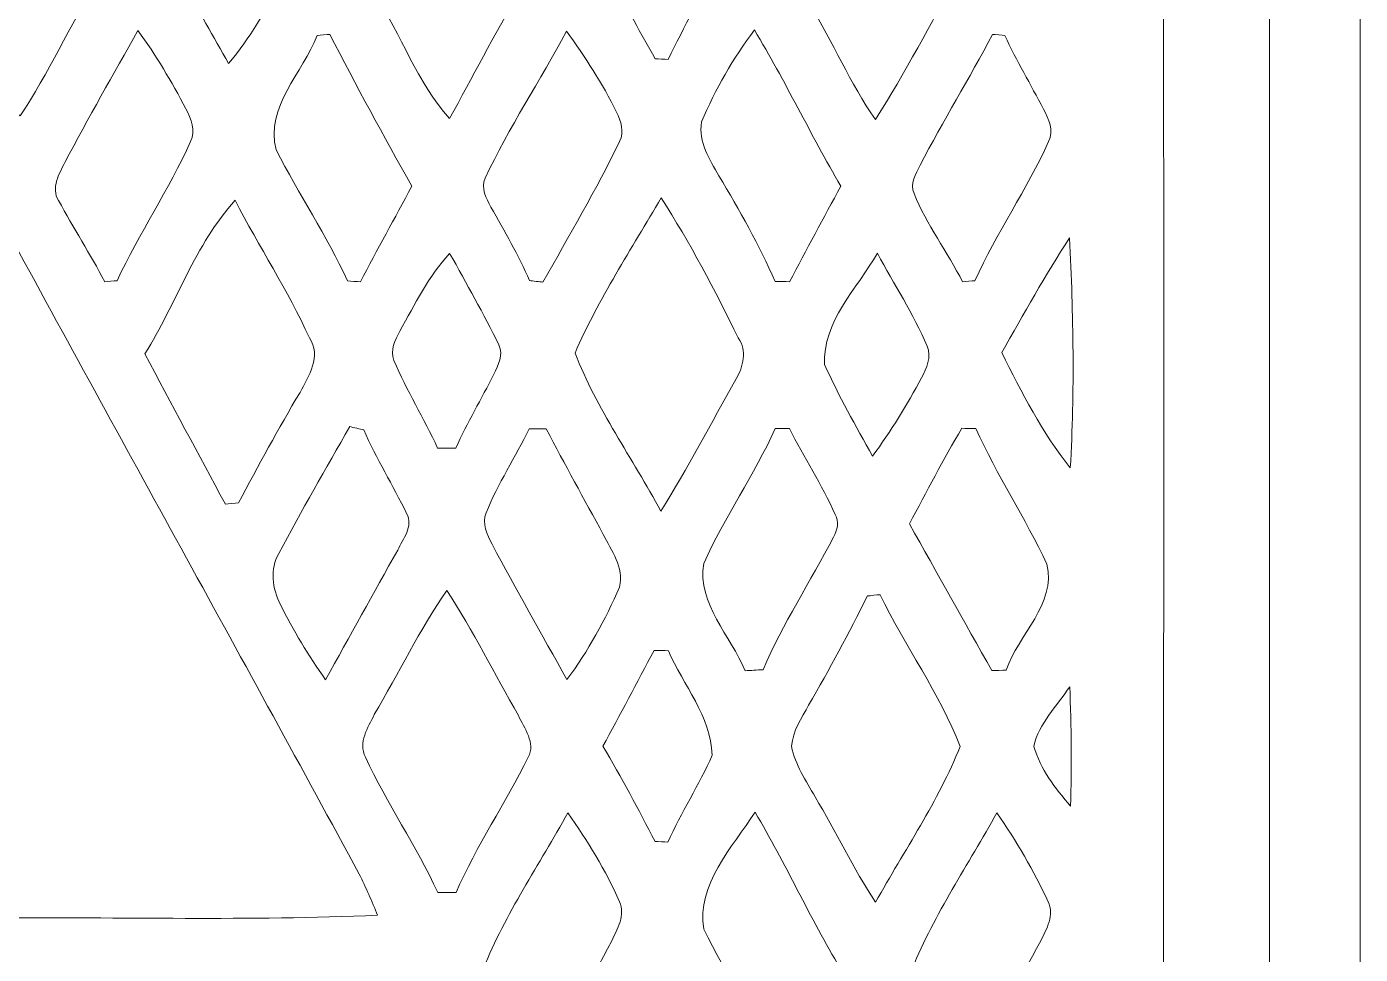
# Model space of a CAD drawing. Header units: centimetres. Extents: x -16.8 to 16.8, y -16.7 to 16.7.
# Drawn here: x 7.45 to 16.77, y -8.67 to -2.19 of the extents above; entities that cross this region are included whole.
import ezdxf

# ---------------------------------------------------------------- set-up
doc = ezdxf.new("R2010")
doc.units = ezdxf.units.CM
doc.header["$MEASUREMENT"] = 0
doc.layers.add('Layer 1', color=7, linetype='Continuous')

msp = doc.modelspace()

# ---------------------------------------------------------------- linework, layer by layer
at = {"layer": 'Layer 1', "lineweight": 9}
for points, knots in [([(-16.77458, 16.66875), (-16.77458, 16.66875), (16.77458, 16.66875), (16.77458, 16.66875), (16.77458, 16.66875), (16.77458, 16.66875), (16.77458, -16.66875), (16.77458, -16.66875), (16.77458, -16.66875), (16.77458, -16.66875), (-16.77458, -16.66875), (-16.77458, -16.66875), (-16.77458, -16.66875), (-16.77458, -16.66875), (-16.77458, 16.66875), (-16.77458, 16.66875), (-16.77458, 16.66875), (-16.77458, 16.66875), (-16.77458, 16.66875), (-16.77458, 16.66875)], [0, 0, 0, 0, 0.1666667, 0.1666667, 0.1666667, 0.1666667, 0.3333333, 0.3333333, 0.3333333, 0.3333333, 0.5, 0.5, 0.5, 0.5, 0.6666667, 0.6666667, 0.6666667, 0.6666667, 1, 1, 1, 1]), ([(-16.23448, 15.81044), (-16.30715, 15.24141), (-16.27505, 14.66568), (-16.28105, 14.09347), (-16.28105, 14.09347), (-16.28034, 4.33317), (-16.28034, -5.42678), (-16.2814, -15.18708), (-16.2814, -15.18708), (-16.27999, -15.44567), (-16.27046, -15.70531), (-16.25353, -15.96425), (-16.25353, -15.96425), (-15.44814, -16.11771), (-14.62581, -16.06162), (-13.81125, -16.06903), (-13.81125, -16.06903), (-4.16842, -16.06867), (5.47405, -16.06973), (15.11688, -16.06867), (15.11688, -16.06867), (15.43791, -16.06832), (15.75823, -16.03869), (16.07644, -15.9953), (16.07644, -15.9953), (16.13147, -15.72966), (16.13923, -15.45731), (16.14205, -15.18744), (16.14205, -15.18744), (16.13641, -5.19183), (16.14135, 4.80378), (16.13958, 14.79938), (16.13958, 14.79938), (16.14029, 15.13981), (16.10395, 15.47812), (16.05351, 15.81432), (16.05351, 15.81432), (5.76933, 15.83302), (-4.51485, 15.81609), (-14.79903, 15.82279), (-14.79903, 15.82279), (-15.27739, 15.82314), (-15.75611, 15.82455), (-16.23448, 15.81044)], [0, 0, 0, 0, 0.0833333, 0.0833333, 0.0833333, 0.0833333, 0.1666667, 0.1666667, 0.1666667, 0.1666667, 0.25, 0.25, 0.25, 0.25, 0.3333333, 0.3333333, 0.3333333, 0.3333333, 0.4166667, 0.4166667, 0.4166667, 0.4166667, 0.5, 0.5, 0.5, 0.5, 0.5833333, 0.5833333, 0.5833333, 0.5833333, 0.6666667, 0.6666667, 0.6666667, 0.6666667, 0.75, 0.75, 0.75, 0.75, 0.8333333, 0.8333333, 0.8333333, 0.8333333, 1, 1, 1, 1]), ([(-15.56879, 15.19167), (-5.97535, 15.18109), (3.61809, 15.19026), (13.21153, 15.18673), (13.21153, 15.18673), (13.94389, 15.18214), (14.67767, 15.20896), (15.40969, 15.15851), (15.40969, 15.15851), (15.38429, 7.28945), (15.40581, -0.57997), (15.39875, -8.44903), (15.39875, -8.44903), (15.40298, -10.74138), (15.38887, -13.03408), (15.40827, -15.32643), (15.40827, -15.32643), (5.8801, -15.33066), (-3.64808, -15.32714), (-13.17625, -15.32819), (-13.17625, -15.32819), (-13.98376, -15.32502), (-14.79162, -15.33666), (-15.59913, -15.32043), (-15.59913, -15.32043), (-15.62559, -12.72434), (-15.60301, -10.1279), (-15.61042, -7.53181), (-15.61042, -7.53181), (-15.61183, -0.18203), (-15.60759, 7.16739), (-15.61253, 14.51716), (-15.61253, 14.51716), (-15.60654, 14.74188), (-15.60759, 14.96907), (-15.56879, 15.19167), (-15.56879, 15.19167), (-15.56879, 15.19167), (-15.56879, 15.19167), (-15.56879, 15.19167)], [0, 0, 0, 0, 0.0909091, 0.0909091, 0.0909091, 0.0909091, 0.1818182, 0.1818182, 0.1818182, 0.1818182, 0.2727273, 0.2727273, 0.2727273, 0.2727273, 0.3636364, 0.3636364, 0.3636364, 0.3636364, 0.4545455, 0.4545455, 0.4545455, 0.4545455, 0.5454545, 0.5454545, 0.5454545, 0.5454545, 0.6363636, 0.6363636, 0.6363636, 0.6363636, 0.7272727, 0.7272727, 0.7272727, 0.7272727, 0.8181818, 0.8181818, 0.8181818, 0.8181818, 1, 1, 1, 1]), ([(6.92397, -1.45979), (6.87529, -1.57057), (6.75816, -1.6951), (6.82061, -1.82457), (6.82061, -1.82457), (6.91409, -2.02918), (7.04356, -2.21474), (7.14304, -2.41653), (7.14304, -2.41653), (7.2203, -2.5527), (7.27463, -2.71568), (7.40763, -2.81058), (7.40763, -2.81058), (7.60483, -2.50966), (7.75723, -2.18193), (7.94067, -1.8729), (7.94067, -1.8729), (7.99218, -1.79493), (7.9883, -1.69792), (7.93997, -1.6196), (7.93997, -1.6196), (7.76323, -1.29752), (7.58261, -0.97755), (7.39846, -0.65969), (7.39846, -0.65969), (7.2069, -0.90523), (7.08448, -1.19486), (6.92397, -1.45979), (6.92397, -1.45979), (6.92397, -1.45979), (6.92397, -1.45979), (6.92397, -1.45979)], [0, 0, 0, 0, 0.1111111, 0.1111111, 0.1111111, 0.1111111, 0.2222222, 0.2222222, 0.2222222, 0.2222222, 0.3333333, 0.3333333, 0.3333333, 0.3333333, 0.4444444, 0.4444444, 0.4444444, 0.4444444, 0.5555556, 0.5555556, 0.5555556, 0.5555556, 0.6666667, 0.6666667, 0.6666667, 0.6666667, 0.7777778, 0.7777778, 0.7777778, 0.7777778, 1, 1, 1, 1]), ([(9.82662, -1.64253), (9.76136, -1.75084), (9.8358, -1.86584), (9.88766, -1.9618), (9.88766, -1.9618), (10.07251, -2.24331), (10.18081, -2.57528), (10.408, -2.82822), (10.408, -2.82822), (10.56993, -2.54), (10.7188, -2.24473), (10.88919, -1.96144), (10.88919, -1.96144), (10.92941, -1.87995), (11.00737, -1.78858), (10.96892, -1.69157), (10.96892, -1.69157), (10.78265, -1.34373), (10.59956, -0.99095), (10.38966, -0.65581), (10.38966, -0.65581), (10.18716, -0.97578), (10.00407, -1.3081), (9.82662, -1.64253), (9.82662, -1.64253), (9.82662, -1.64253), (9.82662, -1.64253), (9.82662, -1.64253)], [0, 0, 0, 0, 0.125, 0.125, 0.125, 0.125, 0.25, 0.25, 0.25, 0.25, 0.375, 0.375, 0.375, 0.375, 0.5, 0.5, 0.5, 0.5, 0.625, 0.625, 0.625, 0.625, 0.75, 0.75, 0.75, 0.75, 1, 1, 1, 1]), ([(13.33112, -0.69638), (13.19248, -1.00789), (13.00304, -1.29223), (12.8457, -1.59385), (12.8457, -1.59385), (12.74127, -1.74061), (12.84852, -1.90006), (12.92507, -2.03024), (12.92507, -2.03024), (13.08911, -2.2927), (13.208, -2.58127), (13.38509, -2.83563), (13.38509, -2.83563), (13.59217, -2.50754), (13.77668, -2.16535), (13.95589, -1.82174), (13.95589, -1.82174), (14.00598, -1.74025), (13.94636, -1.65276), (13.91109, -1.57903), (13.91109, -1.57903), (13.74175, -1.28446), (13.57983, -0.98566), (13.42037, -0.68545), (13.42037, -0.68545), (13.39779, -0.68827), (13.35334, -0.69356), (13.33112, -0.69638), (13.33112, -0.69638), (13.33112, -0.69638), (13.33112, -0.69638), (13.33112, -0.69638)], [0, 0, 0, 0, 0.1111111, 0.1111111, 0.1111111, 0.1111111, 0.2222222, 0.2222222, 0.2222222, 0.2222222, 0.3333333, 0.3333333, 0.3333333, 0.3333333, 0.4444444, 0.4444444, 0.4444444, 0.4444444, 0.5555556, 0.5555556, 0.5555556, 0.5555556, 0.6666667, 0.6666667, 0.6666667, 0.6666667, 0.7777778, 0.7777778, 0.7777778, 0.7777778, 1, 1, 1, 1]), ([(8.86178, -1.04775), (8.74748, -1.25695), (8.61695, -1.45909), (8.52241, -1.67852), (8.52241, -1.67852), (8.48572, -1.74696), (8.52558, -1.81928), (8.55451, -1.88242), (8.55451, -1.88242), (8.64941, -2.07398), (8.75982, -2.25707), (8.86389, -2.44404), (8.86389, -2.44404), (9.01382, -2.26836), (9.12989, -2.06587), (9.23114, -1.85914), (9.23114, -1.85914), (9.28123, -1.75719), (9.23361, -1.63548), (9.1881, -1.54023), (9.1881, -1.54023), (9.0932, -1.36772), (9.00042, -1.18992), (8.86178, -1.04775), (8.86178, -1.04775), (8.86178, -1.04775), (8.86178, -1.04775), (8.86178, -1.04775)], [0, 0, 0, 0, 0.125, 0.125, 0.125, 0.125, 0.25, 0.25, 0.25, 0.25, 0.375, 0.375, 0.375, 0.375, 0.5, 0.5, 0.5, 0.5, 0.625, 0.625, 0.625, 0.625, 0.75, 0.75, 0.75, 0.75, 1, 1, 1, 1]), ([(11.84275, -1.07915), (11.74186, -1.28235), (11.61133, -1.47002), (11.52066, -1.67816), (11.52066, -1.67816), (11.48186, -1.7466), (11.52525, -1.81892), (11.55524, -1.88136), (11.55524, -1.88136), (11.64731, -2.05987), (11.74785, -2.23414), (11.84522, -2.41018), (11.84522, -2.41018), (11.86815, -2.41159), (11.91331, -2.41406), (11.93588, -2.41547), (11.93588, -2.41547), (12.04807, -2.18687), (12.17083, -1.96356), (12.28972, -1.73849), (12.28972, -1.73849), (12.16731, -1.52083), (12.04031, -1.30493), (11.93447, -1.07844), (11.93447, -1.07844), (11.91154, -1.07879), (11.86568, -1.07915), (11.84275, -1.07915), (11.84275, -1.07915), (11.84275, -1.07915), (11.84275, -1.07915), (11.84275, -1.07915)], [0, 0, 0, 0, 0.1111111, 0.1111111, 0.1111111, 0.1111111, 0.2222222, 0.2222222, 0.2222222, 0.2222222, 0.3333333, 0.3333333, 0.3333333, 0.3333333, 0.4444444, 0.4444444, 0.4444444, 0.4444444, 0.5555556, 0.5555556, 0.5555556, 0.5555556, 0.6666667, 0.6666667, 0.6666667, 0.6666667, 0.7777778, 0.7777778, 0.7777778, 0.7777778, 1, 1, 1, 1]), ([(8.23101, -2.21298), (8.05921, -2.51919), (7.88388, -2.82399), (7.71948, -3.13443), (7.71948, -3.13443), (7.68138, -3.21592), (7.61965, -3.31294), (7.67609, -3.40113), (7.67609, -3.40113), (7.7784, -3.59269), (7.89799, -3.77508), (7.99818, -3.9684), (7.99818, -3.9684), (8.0197, -3.96663), (8.06274, -3.96311), (8.08461, -3.96134), (8.08461, -3.96134), (8.24159, -3.63008), (8.44621, -3.32352), (8.59825, -2.98979), (8.59825, -2.98979), (8.63812, -2.91359), (8.60107, -2.83034), (8.56615, -2.76049), (8.56615, -2.76049), (8.46667, -2.57069), (8.3566, -2.38619), (8.23101, -2.21298), (8.23101, -2.21298), (8.23101, -2.21298), (8.23101, -2.21298), (8.23101, -2.21298)], [0, 0, 0, 0, 0.1111111, 0.1111111, 0.1111111, 0.1111111, 0.2222222, 0.2222222, 0.2222222, 0.2222222, 0.3333333, 0.3333333, 0.3333333, 0.3333333, 0.4444444, 0.4444444, 0.4444444, 0.4444444, 0.5555556, 0.5555556, 0.5555556, 0.5555556, 0.6666667, 0.6666667, 0.6666667, 0.6666667, 0.7777778, 0.7777778, 0.7777778, 0.7777778, 1, 1, 1, 1]), ([(11.22574, -2.21756), (11.04194, -2.56328), (10.82463, -2.89101), (10.65706, -3.2452), (10.65706, -3.2452), (10.62355, -3.31399), (10.66765, -3.38561), (10.69799, -3.44699), (10.69799, -3.44699), (10.79288, -3.61527), (10.89096, -3.78284), (10.96751, -3.96064), (10.96751, -3.96064), (10.99079, -3.96346), (11.03771, -3.9684), (11.06099, -3.97122), (11.06099, -3.97122), (11.24479, -3.64702), (11.43353, -3.32458), (11.59686, -2.98944), (11.59686, -2.98944), (11.63214, -2.92206), (11.60674, -2.84586), (11.5757, -2.78271), (11.5757, -2.78271), (11.47692, -2.5841), (11.35592, -2.39713), (11.22574, -2.21756), (11.22574, -2.21756), (11.22574, -2.21756), (11.22574, -2.21756), (11.22574, -2.21756)], [0, 0, 0, 0, 0.1111111, 0.1111111, 0.1111111, 0.1111111, 0.2222222, 0.2222222, 0.2222222, 0.2222222, 0.3333333, 0.3333333, 0.3333333, 0.3333333, 0.4444444, 0.4444444, 0.4444444, 0.4444444, 0.5555556, 0.5555556, 0.5555556, 0.5555556, 0.6666667, 0.6666667, 0.6666667, 0.6666667, 0.7777778, 0.7777778, 0.7777778, 0.7777778, 1, 1, 1, 1]), ([(12.16942, -2.85221), (12.14755, -2.99332), (12.22516, -3.11432), (12.29184, -3.22898), (12.29184, -3.22898), (12.43471, -3.46816), (12.57265, -3.71122), (12.68448, -3.96699), (12.68448, -3.96699), (12.70988, -3.96734), (12.75997, -3.96804), (12.78502, -3.96804), (12.78502, -3.96804), (12.90249, -3.74438), (13.02456, -3.52319), (13.14309, -3.29988), (13.14309, -3.29988), (12.93354, -2.94111), (12.75397, -2.56575), (12.53984, -2.2098), (12.53984, -2.2098), (12.39132, -2.40806), (12.26608, -2.62396), (12.16942, -2.85221), (12.16942, -2.85221), (12.16942, -2.85221), (12.16942, -2.85221), (12.16942, -2.85221)], [0, 0, 0, 0, 0.125, 0.125, 0.125, 0.125, 0.25, 0.25, 0.25, 0.25, 0.375, 0.375, 0.375, 0.375, 0.5, 0.5, 0.5, 0.5, 0.625, 0.625, 0.625, 0.625, 0.75, 0.75, 0.75, 0.75, 1, 1, 1, 1]), ([(9.48372, -2.24755), (9.38283, -2.5086), (9.11825, -2.74673), (9.19692, -3.04765), (9.19692, -3.04765), (9.35496, -3.35633), (9.54899, -3.64596), (9.69504, -3.96169), (9.69504, -3.96169), (9.71762, -3.96381), (9.76277, -3.96769), (9.78535, -3.96981), (9.78535, -3.96981), (9.90318, -3.74544), (10.02559, -3.5239), (10.14448, -3.29988), (10.14448, -3.29988), (9.94727, -2.95028), (9.75466, -2.59821), (9.57298, -2.24084), (9.57298, -2.24084), (9.55075, -2.24226), (9.50595, -2.24578), (9.48372, -2.24755), (9.48372, -2.24755), (9.48372, -2.24755), (9.48372, -2.24755), (9.48372, -2.24755)], [0, 0, 0, 0, 0.125, 0.125, 0.125, 0.125, 0.25, 0.25, 0.25, 0.25, 0.375, 0.375, 0.375, 0.375, 0.5, 0.5, 0.5, 0.5, 0.625, 0.625, 0.625, 0.625, 0.75, 0.75, 0.75, 0.75, 1, 1, 1, 1]), ([(14.20389, -2.24049), (14.04126, -2.54847), (13.85852, -2.8448), (13.69871, -3.15419), (13.69871, -3.15419), (13.67014, -3.21381), (13.62251, -3.28436), (13.65497, -3.35315), (13.65497, -3.35315), (13.74457, -3.57011), (13.8878, -3.75991), (13.99469, -3.96875), (13.99469, -3.96875), (14.01657, -3.96663), (14.05961, -3.96311), (14.08112, -3.96134), (14.08112, -3.96134), (14.23352, -3.62726), (14.44343, -3.32352), (14.59618, -2.98979), (14.59618, -2.98979), (14.63604, -2.91324), (14.59442, -2.83139), (14.5602, -2.76225), (14.5602, -2.76225), (14.46989, -2.5908), (14.37146, -2.42394), (14.28997, -2.24825), (14.28997, -2.24825), (14.26845, -2.24649), (14.22541, -2.24261), (14.20389, -2.24049), (14.20389, -2.24049), (14.20389, -2.24049), (14.20389, -2.24049), (14.20389, -2.24049)], [0, 0, 0, 0, 0.1, 0.1, 0.1, 0.1, 0.2, 0.2, 0.2, 0.2, 0.3, 0.3, 0.3, 0.3, 0.4, 0.4, 0.4, 0.4, 0.5, 0.5, 0.5, 0.5, 0.6, 0.6, 0.6, 0.6, 0.7, 0.7, 0.7, 0.7, 0.8, 0.8, 0.8, 0.8, 1, 1, 1, 1]), ([(8.27969, -4.47146), (8.46279, -4.82388), (8.6547, -5.17137), (8.84167, -5.52203), (8.84167, -5.52203), (8.8646, -5.51991), (8.91046, -5.51603), (8.93339, -5.51427), (8.93339, -5.51427), (9.07168, -5.25357), (9.21244, -4.99463), (9.36343, -4.74133), (9.36343, -4.74133), (9.42375, -4.62703), (9.51547, -4.48839), (9.42904, -4.36104), (9.42904, -4.36104), (9.27911, -4.02872), (9.07697, -3.72322), (8.90976, -3.39972), (8.90976, -3.39972), (8.62965, -3.70911), (8.49877, -4.12115), (8.27969, -4.47146), (8.27969, -4.47146), (8.27969, -4.47146), (8.27969, -4.47146), (8.27969, -4.47146)], [0, 0, 0, 0, 0.125, 0.125, 0.125, 0.125, 0.25, 0.25, 0.25, 0.25, 0.375, 0.375, 0.375, 0.375, 0.5, 0.5, 0.5, 0.5, 0.625, 0.625, 0.625, 0.625, 0.75, 0.75, 0.75, 0.75, 1, 1, 1, 1]), ([(11.88861, -3.38243), (11.67906, -3.73768), (11.45081, -4.08905), (11.28607, -4.46652), (11.28607, -4.46652), (11.43529, -4.85528), (11.68859, -5.20347), (11.88508, -5.57177), (11.88508, -5.57177), (12.07276, -5.27085), (12.23857, -4.95723), (12.41143, -4.64785), (12.41143, -4.64785), (12.46117, -4.56106), (12.49045, -4.451), (12.4266, -4.36139), (12.4266, -4.36139), (12.26326, -4.02696), (12.08793, -3.69641), (11.88861, -3.38243), (11.88861, -3.38243), (11.88861, -3.38243), (11.88861, -3.38243), (11.88861, -3.38243)], [0, 0, 0, 0, 0.1428571, 0.1428571, 0.1428571, 0.1428571, 0.2857143, 0.2857143, 0.2857143, 0.2857143, 0.4285714, 0.4285714, 0.4285714, 0.4285714, 0.5714286, 0.5714286, 0.5714286, 0.5714286, 0.7142857, 0.7142857, 0.7142857, 0.7142857, 1, 1, 1, 1]), ([(6.59659, -4.68701), (6.71548, -4.80377), (6.87564, -4.89903), (6.92714, -5.0673), (6.92714, -5.0673), (7.00969, -5.40526), (6.60329, -5.71712), (6.29673, -5.55625), (6.29673, -5.55625), (6.17714, -5.47017), (6.09565, -5.34282), (6.00393, -5.22993), (6.00393, -5.22993), (5.49875, -5.58976), (4.9657, -5.90868), (4.40761, -6.17961), (4.40761, -6.17961), (4.47922, -6.31649), (4.58682, -6.45019), (4.59281, -6.61141), (4.59281, -6.61141), (4.57059, -6.88728), (4.2418, -7.12435), (3.97933, -6.99311), (3.97933, -6.99311), (3.78213, -6.91444), (3.72851, -6.69361), (3.66395, -6.51298), (3.66395, -6.51298), (3.3976, -6.57472), (3.14713, -6.69078), (2.88607, -6.77051), (2.88607, -6.77051), (2.29482, -6.97724), (1.68063, -7.10389), (1.07879, -7.27393), (1.07879, -7.27393), (1.13665, -7.42703), (1.20756, -7.60554), (1.13277, -7.76499), (1.13277, -7.76499), (1.02023, -8.02852), (0.62689, -8.11283), (0.4318, -7.89376), (0.4318, -7.89376), (0.2854, -7.78228), (0.29704, -7.58014), (0.2727, -7.41998), (0.2727, -7.41998), (-0.71967, -7.60201), (-1.72614, -7.71807), (-2.73473, -7.75088), (-2.73473, -7.75088), (-2.71321, -7.82073), (-2.68958, -7.89023), (-2.67194, -7.96149), (-2.67194, -7.96149), (-2.62643, -8.11107), (-2.70051, -8.25959), (-2.72979, -8.40458), (-2.72979, -8.40458), (-2.44581, -8.4134), (-2.16112, -8.4007), (-1.87713, -8.40846), (-1.87713, -8.40846), (-1.82174, -9.773), (-1.85596, -11.14178), (-1.86902, -12.50774), (-1.86902, -12.50774), (-1.86161, -12.57194), (-1.82845, -12.65908), (-1.74801, -12.64602), (-1.74801, -12.64602), (-0.6096, -12.64991), (0.52952, -12.65484), (1.66793, -12.63579), (1.66793, -12.63579), (1.68945, -11.29841), (1.66582, -9.96068), (1.67569, -8.62365), (1.67569, -8.62365), (1.59209, -8.48572), (1.71979, -8.3947), (1.82598, -8.39999), (1.82598, -8.39999), (3.62197, -8.42892), (5.41831, -8.40705), (7.21431, -8.41375), (7.21431, -8.41375), (8.11142, -8.40669), (9.00889, -8.4328), (9.90565, -8.3947), (9.90565, -8.3947), (9.86614, -8.29698), (9.8238, -8.19997), (9.77759, -8.10648), (9.77759, -8.10648), (8.97678, -6.63222), (8.16292, -5.16467), (7.36106, -3.69147), (7.36106, -3.69147), (7.12717, -4.03825), (6.91127, -4.40514), (6.59659, -4.68701), (6.59659, -4.68701), (6.59659, -4.68701), (6.59659, -4.68701), (6.59659, -4.68701)], [0, 0, 0, 0, 0.0357143, 0.0357143, 0.0357143, 0.0357143, 0.0714286, 0.0714286, 0.0714286, 0.0714286, 0.1071429, 0.1071429, 0.1071429, 0.1071429, 0.1428571, 0.1428571, 0.1428571, 0.1428571, 0.1785714, 0.1785714, 0.1785714, 0.1785714, 0.2142857, 0.2142857, 0.2142857, 0.2142857, 0.25, 0.25, 0.25, 0.25, 0.2857143, 0.2857143, 0.2857143, 0.2857143, 0.3214286, 0.3214286, 0.3214286, 0.3214286, 0.3571429, 0.3571429, 0.3571429, 0.3571429, 0.3928571, 0.3928571, 0.3928571, 0.3928571, 0.4285714, 0.4285714, 0.4285714, 0.4285714, 0.4642857, 0.4642857, 0.4642857, 0.4642857, 0.5, 0.5, 0.5, 0.5, 0.5357143, 0.5357143, 0.5357143, 0.5357143, 0.5714286, 0.5714286, 0.5714286, 0.5714286, 0.6071429, 0.6071429, 0.6071429, 0.6071429, 0.6428571, 0.6428571, 0.6428571, 0.6428571, 0.6785714, 0.6785714, 0.6785714, 0.6785714, 0.7142857, 0.7142857, 0.7142857, 0.7142857, 0.75, 0.75, 0.75, 0.75, 0.7857143, 0.7857143, 0.7857143, 0.7857143, 0.8214286, 0.8214286, 0.8214286, 0.8214286, 0.8571429, 0.8571429, 0.8571429, 0.8571429, 0.8928571, 0.8928571, 0.8928571, 0.8928571, 0.9285714, 0.9285714, 0.9285714, 0.9285714, 1, 1, 1, 1]), ([(14.26774, -4.4637), (14.40956, -4.74169), (14.55032, -5.02426), (14.74752, -5.26874), (14.74752, -5.26874), (14.77892, -4.73393), (14.76834, -4.19735), (14.74294, -3.66289), (14.74294, -3.66289), (14.57184, -3.92218), (14.42261, -4.19488), (14.26774, -4.4637), (14.26774, -4.4637), (14.26774, -4.4637), (14.26774, -4.4637), (14.26774, -4.4637)], [0, 0, 0, 0, 0.2, 0.2, 0.2, 0.2, 0.4, 0.4, 0.4, 0.4, 0.6, 0.6, 0.6, 0.6, 1, 1, 1, 1]), ([(10.06087, -4.31306), (10.02877, -4.3748), (9.99137, -4.44712), (10.01995, -4.51803), (10.01995, -4.51803), (10.10744, -4.72863), (10.23056, -4.92301), (10.3251, -5.1308), (10.3251, -5.1308), (10.36743, -5.13045), (10.41012, -5.13045), (10.45316, -5.13045), (10.45316, -5.13045), (10.53218, -4.95371), (10.63131, -4.78684), (10.71915, -4.61469), (10.71915, -4.61469), (10.74561, -4.55154), (10.78794, -4.47887), (10.75408, -4.41043), (10.75408, -4.41043), (10.64507, -4.19382), (10.52901, -3.98074), (10.40906, -3.77014), (10.40906, -3.77014), (10.26195, -3.92924), (10.1667, -4.12609), (10.06087, -4.31306), (10.06087, -4.31306), (10.06087, -4.31306), (10.06087, -4.31306), (10.06087, -4.31306)], [0, 0, 0, 0, 0.1111111, 0.1111111, 0.1111111, 0.1111111, 0.2222222, 0.2222222, 0.2222222, 0.2222222, 0.3333333, 0.3333333, 0.3333333, 0.3333333, 0.4444444, 0.4444444, 0.4444444, 0.4444444, 0.5555556, 0.5555556, 0.5555556, 0.5555556, 0.6666667, 0.6666667, 0.6666667, 0.6666667, 0.7777778, 0.7777778, 0.7777778, 0.7777778, 1, 1, 1, 1]), ([(13.0302, -4.54766), (13.12968, -4.76638), (13.24681, -4.97734), (13.36534, -5.18654), (13.36534, -5.18654), (13.4934, -5.01333), (13.60664, -4.82917), (13.70824, -4.63938), (13.70824, -4.63938), (13.74034, -4.572), (13.78126, -4.49404), (13.74599, -4.4196), (13.74599, -4.4196), (13.65321, -4.19171), (13.51386, -3.98604), (13.39956, -3.76978), (13.39956, -3.76978), (13.2588, -4.01249), (13.01327, -4.24991), (13.0302, -4.54766), (13.0302, -4.54766), (13.0302, -4.54766), (13.0302, -4.54766), (13.0302, -4.54766)], [0, 0, 0, 0, 0.1428571, 0.1428571, 0.1428571, 0.1428571, 0.2857143, 0.2857143, 0.2857143, 0.2857143, 0.4285714, 0.4285714, 0.4285714, 0.4285714, 0.5714286, 0.5714286, 0.5714286, 0.5714286, 0.7142857, 0.7142857, 0.7142857, 0.7142857, 1, 1, 1, 1]), ([(9.21561, -5.86634), (9.15211, -5.97464), (9.16905, -6.11329), (9.22514, -6.22159), (9.22514, -6.22159), (9.31651, -6.40468), (9.42305, -6.58107), (9.54158, -6.74864), (9.54158, -6.74864), (9.71091, -6.44737), (9.87601, -6.14433), (10.04641, -5.84376), (10.04641, -5.84376), (10.08062, -5.76615), (10.15929, -5.67655), (10.10849, -5.588), (10.10849, -5.588), (10.01289, -5.3908), (9.89789, -5.20347), (9.80863, -5.00345), (9.80863, -5.00345), (9.78429, -4.9978), (9.73561, -4.98651), (9.71127, -4.98087), (9.71127, -4.98087), (9.5444, -5.27509), (9.37366, -5.56719), (9.21561, -5.86634), (9.21561, -5.86634), (9.21561, -5.86634), (9.21561, -5.86634), (9.21561, -5.86634)], [0, 0, 0, 0, 0.1111111, 0.1111111, 0.1111111, 0.1111111, 0.2222222, 0.2222222, 0.2222222, 0.2222222, 0.3333333, 0.3333333, 0.3333333, 0.3333333, 0.4444444, 0.4444444, 0.4444444, 0.4444444, 0.5555556, 0.5555556, 0.5555556, 0.5555556, 0.6666667, 0.6666667, 0.6666667, 0.6666667, 0.7777778, 0.7777778, 0.7777778, 0.7777778, 1, 1, 1, 1]), ([(10.96469, -4.99639), (10.87014, -5.1943), (10.74596, -5.37845), (10.66482, -5.58306), (10.66482, -5.58306), (10.63096, -5.65785), (10.67435, -5.73511), (10.70539, -5.80284), (10.70539, -5.80284), (10.87473, -6.12034), (11.05253, -6.4329), (11.22856, -6.74687), (11.22856, -6.74687), (11.3792, -6.54932), (11.49773, -6.32813), (11.59686, -6.10129), (11.59686, -6.10129), (11.62826, -5.96194), (11.53971, -5.84835), (11.48327, -5.73334), (11.48327, -5.73334), (11.34851, -5.48852), (11.21375, -5.24369), (11.08463, -4.99604), (11.08463, -4.99604), (11.04441, -4.99569), (11.00455, -4.99604), (10.96469, -4.99639), (10.96469, -4.99639), (10.96469, -4.99639), (10.96469, -4.99639), (10.96469, -4.99639)], [0, 0, 0, 0, 0.1111111, 0.1111111, 0.1111111, 0.1111111, 0.2222222, 0.2222222, 0.2222222, 0.2222222, 0.3333333, 0.3333333, 0.3333333, 0.3333333, 0.4444444, 0.4444444, 0.4444444, 0.4444444, 0.5555556, 0.5555556, 0.5555556, 0.5555556, 0.6666667, 0.6666667, 0.6666667, 0.6666667, 0.7777778, 0.7777778, 0.7777778, 0.7777778, 1, 1, 1, 1]), ([(12.68554, -4.99392), (12.53807, -5.31812), (12.33205, -5.61234), (12.18494, -5.93654), (12.18494, -5.93654), (12.13838, -6.22053), (12.37474, -6.43996), (12.47387, -6.68655), (12.47387, -6.68655), (12.5155, -6.68373), (12.55748, -6.68091), (12.59981, -6.67879), (12.59981, -6.67879), (12.73881, -6.35706), (12.93142, -6.06354), (13.09194, -5.7531), (13.09194, -5.7531), (13.11875, -5.70371), (13.13356, -5.6455), (13.10428, -5.59364), (13.10428, -5.59364), (13.0108, -5.38656), (12.88591, -5.19536), (12.78361, -4.99286), (12.78361, -4.99286), (12.75891, -4.99322), (12.71023, -4.99357), (12.68554, -4.99392), (12.68554, -4.99392), (12.68554, -4.99392), (12.68554, -4.99392), (12.68554, -4.99392)], [0, 0, 0, 0, 0.1111111, 0.1111111, 0.1111111, 0.1111111, 0.2222222, 0.2222222, 0.2222222, 0.2222222, 0.3333333, 0.3333333, 0.3333333, 0.3333333, 0.4444444, 0.4444444, 0.4444444, 0.4444444, 0.5555556, 0.5555556, 0.5555556, 0.5555556, 0.6666667, 0.6666667, 0.6666667, 0.6666667, 0.7777778, 0.7777778, 0.7777778, 0.7777778, 1, 1, 1, 1]), ([(13.98905, -4.99251), (13.85993, -5.21088), (13.74175, -5.4356), (13.62322, -5.65997), (13.62322, -5.65997), (13.81584, -6.00146), (14.00528, -6.34471), (14.19966, -6.68549), (14.19966, -6.68549), (14.22435, -6.68443), (14.27374, -6.68232), (14.29844, -6.68161), (14.29844, -6.68161), (14.38628, -6.4322), (14.6491, -6.22088), (14.58454, -5.94148), (14.58454, -5.94148), (14.43143, -5.6194), (14.23529, -5.31918), (14.08712, -4.99463), (14.08712, -4.99463), (14.06278, -4.99428), (14.01374, -4.99322), (13.98905, -4.99251), (13.98905, -4.99251), (13.98905, -4.99251), (13.98905, -4.99251), (13.98905, -4.99251)], [0, 0, 0, 0, 0.125, 0.125, 0.125, 0.125, 0.25, 0.25, 0.25, 0.25, 0.375, 0.375, 0.375, 0.375, 0.5, 0.5, 0.5, 0.5, 0.625, 0.625, 0.625, 0.625, 0.75, 0.75, 0.75, 0.75, 1, 1, 1, 1]), ([(9.88272, -6.99276), (9.83791, -7.08237), (9.76877, -7.18785), (9.82063, -7.2898), (9.82063, -7.2898), (9.97197, -7.61365), (10.17587, -7.90998), (10.32616, -8.23454), (10.32616, -8.23454), (10.36814, -8.23454), (10.41082, -8.23489), (10.45386, -8.2356), (10.45386, -8.2356), (10.59709, -7.90751), (10.80029, -7.61083), (10.95798, -7.29015), (10.95798, -7.29015), (11.01513, -7.19067), (10.92764, -7.08766), (10.8899, -6.99982), (10.8899, -6.99982), (10.7255, -6.70701), (10.5724, -6.40715), (10.39001, -6.12493), (10.39001, -6.12493), (10.19845, -6.40045), (10.0524, -6.70384), (9.88272, -6.99276), (9.88272, -6.99276), (9.88272, -6.99276), (9.88272, -6.99276), (9.88272, -6.99276)], [0, 0, 0, 0, 0.1111111, 0.1111111, 0.1111111, 0.1111111, 0.2222222, 0.2222222, 0.2222222, 0.2222222, 0.3333333, 0.3333333, 0.3333333, 0.3333333, 0.4444444, 0.4444444, 0.4444444, 0.4444444, 0.5555556, 0.5555556, 0.5555556, 0.5555556, 0.6666667, 0.6666667, 0.6666667, 0.6666667, 0.7777778, 0.7777778, 0.7777778, 0.7777778, 1, 1, 1, 1]), ([(13.329, -6.16373), (13.20165, -6.42267), (13.06407, -6.67632), (12.91872, -6.92573), (12.91872, -6.92573), (12.87145, -7.0171), (12.80619, -7.10777), (12.79984, -7.2136), (12.79984, -7.2136), (12.82136, -7.34342), (12.90214, -7.45349), (12.96317, -7.56779), (12.96317, -7.56779), (13.11063, -7.80909), (13.22952, -8.06732), (13.38651, -8.30333), (13.38651, -8.30333), (13.58688, -7.94385), (13.82466, -7.59601), (13.97811, -7.21501), (13.97811, -7.21501), (13.83418, -6.84318), (13.59006, -6.51475), (13.4179, -6.15491), (13.4179, -6.15491), (13.39568, -6.15703), (13.35123, -6.16162), (13.329, -6.16373), (13.329, -6.16373), (13.329, -6.16373), (13.329, -6.16373), (13.329, -6.16373)], [0, 0, 0, 0, 0.1111111, 0.1111111, 0.1111111, 0.1111111, 0.2222222, 0.2222222, 0.2222222, 0.2222222, 0.3333333, 0.3333333, 0.3333333, 0.3333333, 0.4444444, 0.4444444, 0.4444444, 0.4444444, 0.5555556, 0.5555556, 0.5555556, 0.5555556, 0.6666667, 0.6666667, 0.6666667, 0.6666667, 0.7777778, 0.7777778, 0.7777778, 0.7777778, 1, 1, 1, 1]), ([(11.83781, -6.54544), (11.71892, -6.76839), (11.60145, -6.99241), (11.48009, -7.21395), (11.48009, -7.21395), (11.61133, -7.42985), (11.7288, -7.65387), (11.84487, -7.87859), (11.84487, -7.87859), (11.86709, -7.87964), (11.91189, -7.88176), (11.93412, -7.88282), (11.93412, -7.88282), (12.02761, -7.67539), (12.1539, -7.48453), (12.24421, -7.27639), (12.24421, -7.27639), (12.23539, -7.00229), (12.04277, -6.78815), (11.938, -6.54614), (11.938, -6.54614), (11.91295, -6.54579), (11.86286, -6.54544), (11.83781, -6.54544), (11.83781, -6.54544), (11.83781, -6.54544), (11.83781, -6.54544), (11.83781, -6.54544)], [0, 0, 0, 0, 0.125, 0.125, 0.125, 0.125, 0.25, 0.25, 0.25, 0.25, 0.375, 0.375, 0.375, 0.375, 0.5, 0.5, 0.5, 0.5, 0.625, 0.625, 0.625, 0.625, 0.75, 0.75, 0.75, 0.75, 1, 1, 1, 1]), ([(14.49282, -7.21466), (14.53797, -7.37235), (14.64275, -7.50888), (14.74964, -7.63164), (14.74964, -7.63164), (14.75811, -7.35365), (14.75493, -7.07531), (14.74329, -6.79803), (14.74329, -6.79803), (14.65404, -6.93173), (14.52774, -7.05273), (14.49282, -7.21466), (14.49282, -7.21466), (14.49282, -7.21466), (14.49282, -7.21466), (14.49282, -7.21466)], [0, 0, 0, 0, 0.2, 0.2, 0.2, 0.2, 0.4, 0.4, 0.4, 0.4, 0.6, 0.6, 0.6, 0.6, 1, 1, 1, 1]), ([(10.64577, -8.76582), (10.71739, -9.00112), (10.88072, -9.19798), (10.9728, -9.42622), (10.9728, -9.42622), (10.99397, -9.4294), (11.03665, -9.43575), (11.05782, -9.43892), (11.05782, -9.43892), (11.22151, -9.15141), (11.38802, -8.86566), (11.54254, -8.57356), (11.54254, -8.57356), (11.5824, -8.4896), (11.6392, -8.39294), (11.59545, -8.29945), (11.59545, -8.29945), (11.50161, -8.07896), (11.37144, -7.87541), (11.23597, -7.67856), (11.23597, -7.67856), (11.03665, -8.03839), (10.79888, -8.38518), (10.64577, -8.76582), (10.64577, -8.76582), (10.64577, -8.76582), (10.64577, -8.76582), (10.64577, -8.76582)], [0, 0, 0, 0, 0.125, 0.125, 0.125, 0.125, 0.25, 0.25, 0.25, 0.25, 0.375, 0.375, 0.375, 0.375, 0.5, 0.5, 0.5, 0.5, 0.625, 0.625, 0.625, 0.625, 0.75, 0.75, 0.75, 0.75, 1, 1, 1, 1]), ([(12.18494, -8.49171), (12.34511, -8.80921), (12.53843, -9.11013), (12.68518, -9.43504), (12.68518, -9.43504), (12.71023, -9.43504), (12.76032, -9.43504), (12.78537, -9.43504), (12.78537, -9.43504), (12.90073, -9.21068), (13.01821, -8.98737), (13.14062, -8.76653), (13.14062, -8.76653), (12.92613, -8.41093), (12.75715, -8.03028), (12.54407, -7.67468), (12.54407, -7.67468), (12.38462, -7.92021), (12.1352, -8.17951), (12.18494, -8.49171), (12.18494, -8.49171), (12.18494, -8.49171), (12.18494, -8.49171), (12.18494, -8.49171)], [0, 0, 0, 0, 0.1428571, 0.1428571, 0.1428571, 0.1428571, 0.2857143, 0.2857143, 0.2857143, 0.2857143, 0.4285714, 0.4285714, 0.4285714, 0.4285714, 0.5714286, 0.5714286, 0.5714286, 0.5714286, 0.7142857, 0.7142857, 0.7142857, 0.7142857, 1, 1, 1, 1]), ([(13.64368, -8.76617), (13.71812, -9.00748), (13.89027, -9.20715), (13.99434, -9.43645), (13.99434, -9.43645), (14.01621, -9.43504), (14.06031, -9.43187), (14.08218, -9.4301), (14.08218, -9.4301), (14.22294, -9.138), (14.38804, -8.85896), (14.54115, -8.57321), (14.54115, -8.57321), (14.58066, -8.4896), (14.63957, -8.39294), (14.59265, -8.30016), (14.59265, -8.30016), (14.49246, -8.08284), (14.36934, -7.87576), (14.23494, -7.67821), (14.23494, -7.67821), (14.03491, -8.03804), (13.7982, -8.38518), (13.64368, -8.76617), (13.64368, -8.76617), (13.64368, -8.76617), (13.64368, -8.76617), (13.64368, -8.76617)], [0, 0, 0, 0, 0.125, 0.125, 0.125, 0.125, 0.25, 0.25, 0.25, 0.25, 0.375, 0.375, 0.375, 0.375, 0.5, 0.5, 0.5, 0.5, 0.625, 0.625, 0.625, 0.625, 0.75, 0.75, 0.75, 0.75, 1, 1, 1, 1])]:
    msp.add_open_spline(points, degree=3, knots=knots, dxfattribs=at)

doc.saveas('drawing.dxf')
